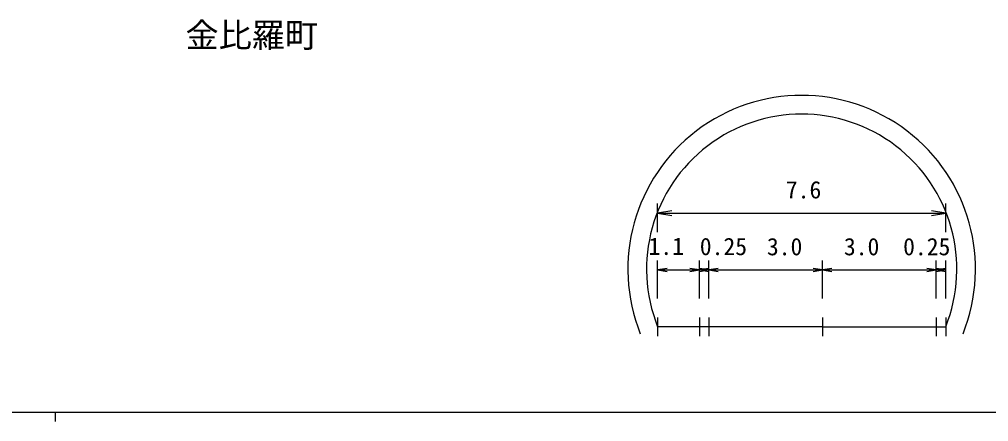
# Model space of a CAD drawing. Units: millimetres at full size, sheet at 1:1000, with parts at other scales. Extents: x 40000 to 680000, y 20000 to 380000.
# Drawn here: x 164238 to 266528, y 204000 to 246445 of the extents above; entities that cross this region are included whole.
import ezdxf
from ezdxf.enums import TextEntityAlignment as Align

# ---------------------------------------------------------------- set-up
doc = ezdxf.new("R2010")
doc.units = ezdxf.units.MM
doc.header["$LTSCALE"] = 1000
doc.layers.add('M-BGD', color=7, linetype='Continuous', lineweight=25)
doc.layers.add('M-TTL-BAND', color=7, linetype='Continuous', lineweight=25)
doc.layers.add('M-BMK-HTXT', color=7, linetype='Continuous')
doc.styles.add('ＭＳ ゴシック', font='')
doc.styles.get('ＭＳ ゴシック').set_extended_font_data('MS Gothic')

# ---------------------------------------------------------------- blocks, each defined once
blk = doc.blocks.new('open_arrow')
at = {"color": 0, "linetype": 'Continuous', "lineweight": -2}
blk.add_lwpolyline([(7.5, 1.25), (0, 0), (7.5, -1.25)], dxfattribs=at)

msp = doc.modelspace()

# ---------------------------------------------------------------- linework, layer by layer
at = {"layer": 'M-BGD'}
for p, q in [((231600, 224000), (231600, 227000)), ((262000, 224000), (262000, 227000)), ((231600, 226000), (262000, 226000)), ((231600, 217000), (231600, 221000)), ((236000, 217000), (236000, 221000)), ((237000, 217000), (237000, 221000)), ((249000, 217000), (249000, 221000)), ((261000, 217000), (261000, 221000)), ((262000, 217000), (262000, 221000)), ((231600, 220000), (236000, 220000)), ((236000, 220000), (237000, 220000)), ((237000, 220000), (249000, 220000)), ((249000, 220000), (261000, 220000)), ((261000, 220000), (262000, 220000)), ((231600, 215000), (231600, 213000)), ((236000, 215000), (236000, 213000)), ((237000, 215000), (237000, 213000)), ((249000, 215000), (249000, 213000)), ((261000, 215000), (261000, 213000)), ((262000, 215000), (262000, 213000)), ((236000, 214000), (231600, 214000)), ((237000, 214000), (236000, 214000)), ((249000, 214000), (237000, 214000)), ((249000, 214000), (261000, 214000)), ((261000, 214000), (262000, 214000))]:
    msp.add_line(p, q, dxfattribs=at)
for radius in [18344, 16371]:
    msp.add_arc((246800, 220081), radius, 338.19517, 201.80483, dxfattribs=at)
at = {"layer": 'M-TTL-BAND'}
for p, q in [((40000, 205000), (579000, 205000)), ((168000, 205000), (168000, 204000))]:
    msp.add_line(p, q, dxfattribs=at)

# ---------------------------------------------------------------- block references
at = {"layer": 'M-BGD'}
for p, xscale, yscale in [((231600, 226000), 200, 200), ((231600, 220000), 133, 133), ((236000, 220000), 133, 133), ((237000, 220000), 133, 133), ((249000, 220000), 133, 133), ((261000, 220000), 133, 133)]:
    msp.add_blockref('open_arrow', p, dxfattribs=dict(at, xscale=xscale, yscale=yscale))
at = {"layer": 'M-BGD', "rotation": 180}
for p, xscale, yscale in [((262000, 226000), 200, 200), ((236000, 220000), 133, 133), ((237000, 220000), 133, 133), ((249000, 220000), 133, 133), ((261000, 220000), 133, 133), ((262000, 220000), 133, 133)]:
    msp.add_blockref('open_arrow', p, dxfattribs=dict(at, xscale=xscale, yscale=yscale))

# ---------------------------------------------------------------- texts
at = {"layer": 'M-BGD', "style": 'ＭＳ ゴシック'}
for s, p in [('7.6', (247000, 227000)), ('1.1', (232507, 221038)), ('0.25', (238541, 221016)), ('3.0', (245000, 221000)), ('3.0', (253125, 221000)), ('0.25', (260000, 221000))]:
    msp.add_text(s, height=1833, dxfattribs=at).set_placement(p, align=Align.BOTTOM_CENTER)
at = {"layer": 'M-BMK-HTXT', "style": 'ＭＳ ゴシック'}
msp.add_text('金比羅町', height=2566, dxfattribs=at).set_placement((188770, 244784), align=Align.MIDDLE_CENTER)

doc.saveas('drawing.dxf')
